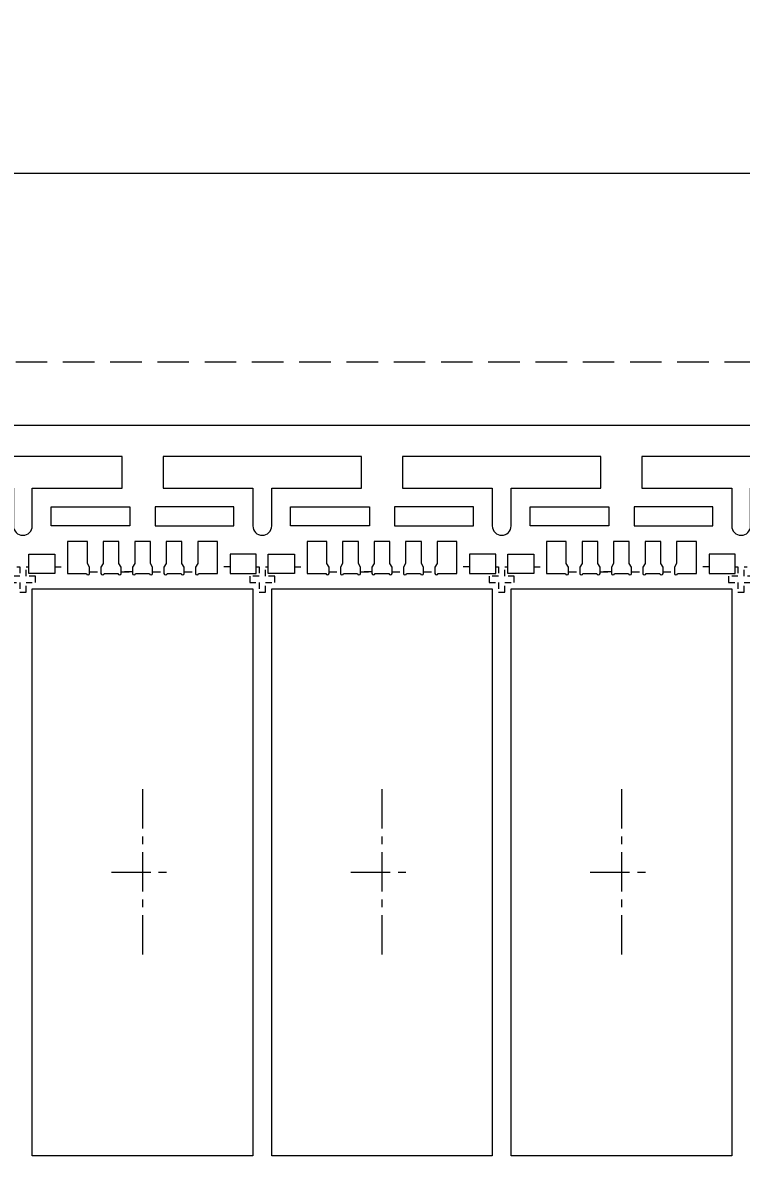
# Model space of a CAD drawing. Header units: millimetres. Extents: x 4471 to 10624, y 832 to 10725.
# Drawn here: x 4562.38 to 4573.78, y 1731.47 to 1749.61 of the extents above; entities that cross this region are included whole.
import ezdxf

# ---------------------------------------------------------------- set-up
doc = ezdxf.new("R2010")
doc.units = ezdxf.units.MM
for name, pattern in [('CENTER', [2, 1.25, -0.25, 0.25, -0.25]), ('DASHED', [0.75, 0.5, -0.25]), ('HIDDEN', [0.375, 0.25, -0.125])]:
    doc.linetypes.add(name, pattern=pattern)
for name, color, linetype in [('1', 7, 'Continuous'), ('1D', 4, 'Continuous'), ('PKG', 2, 'Continuous'), ('中心线', 1, 'CENTER'), ('标注', 6, 'Continuous')]:
    doc.layers.add(name, color=color, linetype=linetype)
doc.layers.add('DIM', color=4, linetype='Continuous', lineweight=18)
doc.styles.add('SIMPLEX', font='SIMPLEX')
doc.styles.get("Standard").update_dxf_attribs({"font": 'SimSun.ttf'})
doc.dimstyles.new('ISO-25', dxfattribs={"dimtxt": 0.1, "dimasz": 0.08, "dimexe": 0.015, "dimexo": 0.015, "dimgap": 0.02, "dimtad": 0, "dimzin": 1, "dimdsep": 46, "dimtxsty": 'Standard', "dimcen": 0.1, "dimadec": 0, "dimazin": 0, "dimtfac": 1, "dimtmove": 0, "dimatfit": 3, "dimfxl": 1, "dimarcsym": 0})

# ---------------------------------------------------------------- blocks, each defined once
blk = doc.blocks.new('*D138')
at = {"layer": 'Defpoints', "color": 0, "transparency": 16777216}
for p in [(4537.811, 1753.604), (4574.73, 1745.709), (4536.48, 1734.581)]:
    blk.add_point(p, dxfattribs=at)
at = {"layer": 'DIM', "color": 0, "lineweight": -2, "transparency": 16777216}
for p, q in [((4536.48, 1753.284), (4537.811, 1753.444)), ((4537.811, 1753.444), (4537.811, 1753.604)), ((4536.48, 1734.596), (4536.48, 1753.284))]:
    blk.add_line(p, q, dxfattribs=at)
at = {"layer": 'DIM', "color": 0, "lineweight": 9, "transparency": 16777216, "insert": (4537.811, 1756.472), "char_height": 1.15, "attachment_point": 5, "rotation": 90, "style": 'SIMPLEX'}
blk.add_mtext('38.250', dxfattribs=at)

msp = doc.modelspace()

# ---------------------------------------------------------------- linework, layer by layer
at = {"lineweight": 9, "elevation": 0.0291}
for points in [[(4562.5302, 1741.6214), (4562.5302, 1742.2214), (4563.9552, 1742.2214), (4563.9552, 1742.7214), (4560.8052, 1742.7214), (4560.8052, 1742.2214), (4562.2302, 1742.2214), (4562.2302, 1741.6214, 1)], [(4566.3302, 1741.6214), (4566.3302, 1742.2214), (4567.7552, 1742.2214), (4567.7552, 1742.7214), (4564.6052, 1742.7214), (4564.6052, 1742.2214), (4566.0302, 1742.2214), (4566.0302, 1741.6214, 1)], [(4570.1302, 1741.6214), (4570.1302, 1742.2214), (4571.5552, 1742.2214), (4571.5552, 1742.7214), (4568.4052, 1742.7214), (4568.4052, 1742.2214), (4569.8302, 1742.2214), (4569.8302, 1741.6214, 1)], [(4573.9302, 1741.6214), (4573.9302, 1742.2214), (4575.3552, 1742.2214), (4575.3552, 1742.7214), (4572.2052, 1742.7214), (4572.2052, 1742.2214), (4573.6302, 1742.2214), (4573.6302, 1741.6214, 1)]]:
    msp.add_lwpolyline(points, format="xyb", close=True, dxfattribs=at)
for points in [[(4564.0802, 1741.6214), (4562.8302, 1741.6214), (4562.8302, 1741.9214), (4564.0802, 1741.9214)], [(4564.4802, 1741.6214), (4565.7302, 1741.6214), (4565.7302, 1741.9214), (4564.4802, 1741.9214)], [(4567.8802, 1741.6214), (4566.6302, 1741.6214), (4566.6302, 1741.9214), (4567.8802, 1741.9214)], [(4568.2802, 1741.6214), (4569.5302, 1741.6214), (4569.5302, 1741.9214), (4568.2802, 1741.9214)], [(4571.6802, 1741.6214), (4570.4302, 1741.6214), (4570.4302, 1741.9214), (4571.6802, 1741.9214)], [(4572.0802, 1741.6214), (4573.3302, 1741.6214), (4573.3302, 1741.9214), (4572.0802, 1741.9214)]]:
    msp.add_lwpolyline(points, close=True, dxfattribs=at)
at = {"layer": '1', "lineweight": 9}
for p, q in [((4536.4802, 1747.2214, 0.0291), (4611.9802, 1747.2214, 0.0291)), ((4562.4752, 1741.1714, 0.0291), (4562.8902, 1741.1714, 0.0291)), ((4562.4752, 1740.8664, 0.0291), (4562.4752, 1741.1714, 0.0291)), ((4562.8902, 1741.1714, 0.0291), (4562.8902, 1740.8664, 0.0291)), ((4566.0852, 1741.1714, 0.0291), (4565.6702, 1741.1714, 0.0291)), ((4565.6702, 1741.1714, 0.0291), (4565.6702, 1740.8664, 0.0291)), ((4566.0852, 1740.8664, 0.0291), (4566.0852, 1741.1714, 0.0291)), ((4566.2752, 1741.1714, 0.0291), (4566.6902, 1741.1714, 0.0291)), ((4566.2752, 1740.8664, 0.0291), (4566.2752, 1741.1714, 0.0291)), ((4566.6902, 1741.1714, 0.0291), (4566.6902, 1740.8664, 0.0291)), ((4569.8852, 1741.1714, 0.0291), (4569.4702, 1741.1714, 0.0291)), ((4569.4702, 1741.1714, 0.0291), (4569.4702, 1740.8664, 0.0291)), ((4569.8852, 1740.8664, 0.0291), (4569.8852, 1741.1714, 0.0291)), ((4570.0752, 1741.1714, 0.0291), (4570.4902, 1741.1714, 0.0291)), ((4570.0752, 1740.8664, 0.0291), (4570.0752, 1741.1714, 0.0291)), ((4570.4902, 1741.1714, 0.0291), (4570.4902, 1740.8664, 0.0291)), ((4573.6852, 1741.1714, 0.0291), (4573.2702, 1741.1714, 0.0291)), ((4573.2702, 1741.1714, 0.0291), (4573.2702, 1740.8664, 0.0291)), ((4573.6852, 1740.8664, 0.0291), (4573.6852, 1741.1714, 0.0291)), ((4562.8902, 1740.8664, 0.0291), (4562.4752, 1740.8664, 0.0291)), ((4565.6702, 1740.8664, 0.0291), (4566.0852, 1740.8664, 0.0291)), ((4566.6902, 1740.8664, 0.0291), (4566.2752, 1740.8664, 0.0291)), ((4569.4702, 1740.8664, 0.0291), (4569.8852, 1740.8664, 0.0291)), ((4570.4902, 1740.8664, 0.0291), (4570.0752, 1740.8664, 0.0291)), ((4573.2702, 1740.8664, 0.0291), (4573.6852, 1740.8664, 0.0291))]:
    msp.add_line(p, q, dxfattribs=at)
at = {"layer": '1', "color": 0, "lineweight": 9}
for p, q in [((4563.4052, 1741.3714, 0.0291), (4563.0902, 1741.3714, 0.0291)), ((4563.0902, 1741.3714, 0.0291), (4563.0902, 1740.8664, 0.0291)), ((4563.4052, 1741.0214, 0.0291), (4563.4052, 1741.3714, 0.0291)), ((4563.9052, 1741.3714, 0.0291), (4563.6552, 1741.3714, 0.0291)), ((4563.6552, 1741.3714, 0.0291), (4563.6552, 1741.0214, 0.0291)), ((4563.9052, 1741.0214, 0.0291), (4563.9052, 1741.3714, 0.0291)), ((4564.4052, 1741.3714, 0.0291), (4564.1552, 1741.3714, 0.0291)), ((4564.1552, 1741.3714, 0.0291), (4564.1552, 1741.0214, 0.0291)), ((4564.4052, 1741.0214, 0.0291), (4564.4052, 1741.3714, 0.0291)), ((4564.9052, 1741.3714, 0.0291), (4564.6552, 1741.3714, 0.0291)), ((4564.6552, 1741.3714, 0.0291), (4564.6552, 1741.0214, 0.0291)), ((4564.9052, 1741.0214, 0.0291), (4564.9052, 1741.3714, 0.0291)), ((4565.1552, 1741.3714, 0.0291), (4565.1552, 1741.0214, 0.0291)), ((4565.4702, 1741.3714, 0.0291), (4565.1552, 1741.3714, 0.0291)), ((4565.4702, 1740.8664, 0.0291), (4565.4702, 1741.3714, 0.0291)), ((4567.2052, 1741.3714, 0.0291), (4566.8902, 1741.3714, 0.0291)), ((4566.8902, 1741.3714, 0.0291), (4566.8902, 1740.8664, 0.0291)), ((4567.2052, 1741.0214, 0.0291), (4567.2052, 1741.3714, 0.0291)), ((4567.7052, 1741.3714, 0.0291), (4567.4552, 1741.3714, 0.0291)), ((4567.4552, 1741.3714, 0.0291), (4567.4552, 1741.0214, 0.0291)), ((4567.7052, 1741.0214, 0.0291), (4567.7052, 1741.3714, 0.0291)), ((4568.2052, 1741.3714, 0.0291), (4567.9552, 1741.3714, 0.0291)), ((4567.9552, 1741.3714, 0.0291), (4567.9552, 1741.0214, 0.0291)), ((4568.2052, 1741.0214, 0.0291), (4568.2052, 1741.3714, 0.0291)), ((4568.7052, 1741.3714, 0.0291), (4568.4552, 1741.3714, 0.0291)), ((4568.4552, 1741.3714, 0.0291), (4568.4552, 1741.0214, 0.0291)), ((4568.7052, 1741.0214, 0.0291), (4568.7052, 1741.3714, 0.0291)), ((4568.9552, 1741.3714, 0.0291), (4568.9552, 1741.0214, 0.0291)), ((4569.2702, 1741.3714, 0.0291), (4568.9552, 1741.3714, 0.0291)), ((4569.2702, 1740.8664, 0.0291), (4569.2702, 1741.3714, 0.0291)), ((4571.0052, 1741.3714, 0.0291), (4570.6902, 1741.3714, 0.0291)), ((4570.6902, 1741.3714, 0.0291), (4570.6902, 1740.8664, 0.0291)), ((4571.0052, 1741.0214, 0.0291), (4571.0052, 1741.3714, 0.0291)), ((4571.5052, 1741.3714, 0.0291), (4571.2552, 1741.3714, 0.0291)), ((4571.2552, 1741.3714, 0.0291), (4571.2552, 1741.0214, 0.0291)), ((4571.5052, 1741.0214, 0.0291), (4571.5052, 1741.3714, 0.0291)), ((4572.0052, 1741.3714, 0.0291), (4571.7552, 1741.3714, 0.0291)), ((4571.7552, 1741.3714, 0.0291), (4571.7552, 1741.0214, 0.0291)), ((4572.0052, 1741.0214, 0.0291), (4572.0052, 1741.3714, 0.0291)), ((4572.5052, 1741.3714, 0.0291), (4572.2552, 1741.3714, 0.0291)), ((4572.2552, 1741.3714, 0.0291), (4572.2552, 1741.0214, 0.0291)), ((4572.5052, 1741.0214, 0.0291), (4572.5052, 1741.3714, 0.0291)), ((4572.7552, 1741.3714, 0.0291), (4572.7552, 1741.0214, 0.0291)), ((4573.0702, 1741.3714, 0.0291), (4572.7552, 1741.3714, 0.0291)), ((4573.0702, 1740.8664, 0.0291), (4573.0702, 1741.3714, 0.0291)), ((4563.4402, 1740.9644, 0.0291), (4563.4052, 1741.0214, 0.0291)), ((4563.4402, 1740.8664, 0.0291), (4563.4402, 1740.9644, 0.0291)), ((4563.6552, 1741.0214, 0.0291), (4563.6202, 1740.9644, 0.0291)), ((4563.6202, 1740.9644, 0.0291), (4563.6202, 1740.8664, 0.0291)), ((4563.9402, 1740.9644, 0.0291), (4563.9052, 1741.0214, 0.0291)), ((4563.9402, 1740.8664, 0.0291), (4563.9402, 1740.9644, 0.0291)), ((4564.1552, 1741.0214, 0.0291), (4564.1202, 1740.9644, 0.0291)), ((4564.1202, 1740.9644, 0.0291), (4564.1202, 1740.8664, 0.0291)), ((4564.4402, 1740.9644, 0.0291), (4564.4052, 1741.0214, 0.0291)), ((4564.4402, 1740.8664, 0.0291), (4564.4402, 1740.9644, 0.0291)), ((4564.6552, 1741.0214, 0.0291), (4564.6202, 1740.9644, 0.0291)), ((4564.6202, 1740.9644, 0.0291), (4564.6202, 1740.8664, 0.0291)), ((4564.9402, 1740.9644, 0.0291), (4564.9052, 1741.0214, 0.0291)), ((4564.9402, 1740.8664, 0.0291), (4564.9402, 1740.9644, 0.0291)), ((4565.1552, 1741.0214, 0.0291), (4565.1202, 1740.9644, 0.0291)), ((4565.1202, 1740.9644, 0.0291), (4565.1202, 1740.8664, 0.0291)), ((4567.2402, 1740.9644, 0.0291), (4567.2052, 1741.0214, 0.0291)), ((4567.2402, 1740.8664, 0.0291), (4567.2402, 1740.9644, 0.0291)), ((4567.4552, 1741.0214, 0.0291), (4567.4202, 1740.9644, 0.0291)), ((4567.4202, 1740.9644, 0.0291), (4567.4202, 1740.8664, 0.0291)), ((4567.7402, 1740.9644, 0.0291), (4567.7052, 1741.0214, 0.0291)), ((4567.7402, 1740.8664, 0.0291), (4567.7402, 1740.9644, 0.0291)), ((4567.9552, 1741.0214, 0.0291), (4567.9202, 1740.9644, 0.0291)), ((4567.9202, 1740.9644, 0.0291), (4567.9202, 1740.8664, 0.0291)), ((4568.2402, 1740.9644, 0.0291), (4568.2052, 1741.0214, 0.0291)), ((4568.2402, 1740.8664, 0.0291), (4568.2402, 1740.9644, 0.0291)), ((4568.4552, 1741.0214, 0.0291), (4568.4202, 1740.9644, 0.0291)), ((4568.4202, 1740.9644, 0.0291), (4568.4202, 1740.8664, 0.0291)), ((4568.7402, 1740.9644, 0.0291), (4568.7052, 1741.0214, 0.0291)), ((4568.7402, 1740.8664, 0.0291), (4568.7402, 1740.9644, 0.0291)), ((4568.9552, 1741.0214, 0.0291), (4568.9202, 1740.9644, 0.0291)), ((4568.9202, 1740.9644, 0.0291), (4568.9202, 1740.8664, 0.0291)), ((4571.0402, 1740.9644, 0.0291), (4571.0052, 1741.0214, 0.0291)), ((4571.0402, 1740.8664, 0.0291), (4571.0402, 1740.9644, 0.0291)), ((4571.2552, 1741.0214, 0.0291), (4571.2202, 1740.9644, 0.0291)), ((4571.2202, 1740.9644, 0.0291), (4571.2202, 1740.8664, 0.0291)), ((4571.5402, 1740.9644, 0.0291), (4571.5052, 1741.0214, 0.0291)), ((4571.5402, 1740.8664, 0.0291), (4571.5402, 1740.9644, 0.0291)), ((4571.7552, 1741.0214, 0.0291), (4571.7202, 1740.9644, 0.0291)), ((4571.7202, 1740.9644, 0.0291), (4571.7202, 1740.8664, 0.0291)), ((4572.0402, 1740.9644, 0.0291), (4572.0052, 1741.0214, 0.0291)), ((4572.0402, 1740.8664, 0.0291), (4572.0402, 1740.9644, 0.0291)), ((4572.2552, 1741.0214, 0.0291), (4572.2202, 1740.9644, 0.0291)), ((4572.2202, 1740.9644, 0.0291), (4572.2202, 1740.8664, 0.0291)), ((4572.5402, 1740.9644, 0.0291), (4572.5052, 1741.0214, 0.0291)), ((4572.5402, 1740.8664, 0.0291), (4572.5402, 1740.9644, 0.0291)), ((4572.7552, 1741.0214, 0.0291), (4572.7202, 1740.9644, 0.0291)), ((4572.7202, 1740.9644, 0.0291), (4572.7202, 1740.8664, 0.0291)), ((4563.0902, 1740.8664, 0.0291), (4563.3902, 1740.8664, 0.0291)), ((4563.6702, 1740.8664, 0.0291), (4563.8902, 1740.8664, 0.0291)), ((4564.1702, 1740.8664, 0.0291), (4564.3902, 1740.8664, 0.0291)), ((4564.6702, 1740.8664, 0.0291), (4564.8902, 1740.8664, 0.0291)), ((4565.1702, 1740.8664, 0.0291), (4565.4702, 1740.8664, 0.0291)), ((4566.8902, 1740.8664, 0.0291), (4567.1902, 1740.8664, 0.0291)), ((4567.4702, 1740.8664, 0.0291), (4567.6902, 1740.8664, 0.0291)), ((4567.9702, 1740.8664, 0.0291), (4568.1902, 1740.8664, 0.0291)), ((4568.4702, 1740.8664, 0.0291), (4568.6902, 1740.8664, 0.0291)), ((4568.9702, 1740.8664, 0.0291), (4569.2702, 1740.8664, 0.0291)), ((4570.6902, 1740.8664, 0.0291), (4570.9902, 1740.8664, 0.0291)), ((4571.2702, 1740.8664, 0.0291), (4571.4902, 1740.8664, 0.0291)), ((4571.7702, 1740.8664, 0.0291), (4571.9902, 1740.8664, 0.0291)), ((4572.2702, 1740.8664, 0.0291), (4572.4902, 1740.8664, 0.0291)), ((4572.7702, 1740.8664, 0.0291), (4573.0702, 1740.8664, 0.0291))]:
    msp.add_line(p, q, dxfattribs=at)
for centre in [(4563.4152, 1740.8664, 0.0291), (4563.6452, 1740.8664, 0.0291), (4563.9152, 1740.8664, 0.0291), (4564.1452, 1740.8664, 0.0291), (4564.4152, 1740.8664, 0.0291), (4564.6452, 1740.8664, 0.0291), (4564.9152, 1740.8664, 0.0291), (4565.1452, 1740.8664, 0.0291), (4567.2152, 1740.8664, 0.0291), (4567.4452, 1740.8664, 0.0291), (4567.7152, 1740.8664, 0.0291), (4567.9452, 1740.8664, 0.0291), (4568.2152, 1740.8664, 0.0291), (4568.4452, 1740.8664, 0.0291), (4568.7152, 1740.8664, 0.0291), (4568.9452, 1740.8664, 0.0291), (4571.0152, 1740.8664, 0.0291), (4571.2452, 1740.8664, 0.0291), (4571.5152, 1740.8664, 0.0291), (4571.7452, 1740.8664, 0.0291), (4572.0152, 1740.8664, 0.0291), (4572.2452, 1740.8664, 0.0291), (4572.5152, 1740.8664, 0.0291), (4572.7452, 1740.8664, 0.0291)]:
    msp.add_arc(centre, 0.025, 180, 0, dxfattribs=at)
at = {"layer": '1D', "color": 1, "lineweight": 9, "elevation": 0.0291}
msp.add_lwpolyline([(4611.9802, 1673.2214), (4539.9802, 1673.2214), (4539.9802, 1743.2214), (4611.9802, 1743.2214)], dxfattribs=at)
at = {"layer": '1D', "color": 4, "linetype": 'HIDDEN', "lineweight": 9, "ltscale": 0.2, "elevation": 0.0291}
for points in [[(4562.2852, 1740.9714), (4562.3302, 1740.9714), (4562.3302, 1740.8214), (4562.1802, 1740.8214), (4562.1802, 1740.7214), (4562.3302, 1740.7214), (4562.3302, 1740.5714), (4562.4302, 1740.5714), (4562.4302, 1740.7214), (4562.5802, 1740.7214), (4562.5802, 1740.8214), (4562.4302, 1740.8214), (4562.4302, 1740.9714), (4562.4752, 1740.9714)], [(4562.8902, 1740.9714), (4563.0902, 1740.9714)], [(4565.6702, 1740.9714), (4565.4702, 1740.9714)], [(4566.0852, 1740.9714), (4566.1302, 1740.9714), (4566.1302, 1740.8214), (4565.9802, 1740.8214), (4565.9802, 1740.7214), (4566.1302, 1740.7214), (4566.1302, 1740.5714), (4566.2302, 1740.5714), (4566.2302, 1740.7214), (4566.3802, 1740.7214), (4566.3802, 1740.8214), (4566.2302, 1740.8214), (4566.2302, 1740.9714), (4566.2752, 1740.9714)], [(4566.6902, 1740.9714), (4566.8902, 1740.9714)], [(4569.4702, 1740.9714), (4569.2702, 1740.9714)], [(4569.8852, 1740.9714), (4569.9302, 1740.9714), (4569.9302, 1740.8214), (4569.7802, 1740.8214), (4569.7802, 1740.7214), (4569.9302, 1740.7214), (4569.9302, 1740.5714), (4570.0302, 1740.5714), (4570.0302, 1740.7214), (4570.1802, 1740.7214), (4570.1802, 1740.8214), (4570.0302, 1740.8214), (4570.0302, 1740.9714), (4570.0752, 1740.9714)], [(4570.4902, 1740.9714), (4570.6902, 1740.9714)], [(4573.2702, 1740.9714), (4573.0702, 1740.9714)], [(4573.6852, 1740.9714), (4573.7302, 1740.9714), (4573.7302, 1740.8214), (4573.5802, 1740.8214), (4573.5802, 1740.7214), (4573.7302, 1740.7214), (4573.7302, 1740.5714), (4573.8302, 1740.5714), (4573.8302, 1740.7214), (4573.9802, 1740.7214), (4573.9802, 1740.8214), (4573.8302, 1740.8214), (4573.8302, 1740.9714), (4573.8752, 1740.9714)]]:
    msp.add_lwpolyline(points, dxfattribs=at)
at = {"layer": '1D', "color": 4, "linetype": 'HIDDEN', "lineweight": 9, "ltscale": 0.5, "elevation": 0.0291}
for points in [[(4563.4402, 1740.8914), (4563.6202, 1740.8914)], [(4564.4402, 1740.8914), (4564.6202, 1740.8914)], [(4564.9402, 1740.8914), (4565.1202, 1740.8914)], [(4567.2402, 1740.8914), (4567.4202, 1740.8914)], [(4568.2402, 1740.8914), (4568.4202, 1740.8914)], [(4568.7402, 1740.8914), (4568.9202, 1740.8914)], [(4571.0402, 1740.8914), (4571.2202, 1740.8914)], [(4572.0402, 1740.8914), (4572.2202, 1740.8914)], [(4572.5402, 1740.8914), (4572.7202, 1740.8914)]]:
    msp.add_lwpolyline(points, dxfattribs=at)
for points in [[(4564.1202, 1740.8914), (4563.9402, 1740.8914)], [(4567.9202, 1740.8914), (4567.7402, 1740.8914)], [(4571.7202, 1740.8914), (4571.5402, 1740.8914)]]:
    msp.add_lwpolyline(points, close=True, dxfattribs=at)
at = {"layer": 'PKG', "linetype": 'Continuous', "lineweight": 9, "elevation": 0.0291}
for points in [[(4562.5302, 1731.6214), (4562.5302, 1740.6214), (4566.0302, 1740.6214), (4566.0302, 1731.6214)], [(4566.3302, 1731.6214), (4566.3302, 1740.6214), (4569.8302, 1740.6214), (4569.8302, 1731.6214)], [(4570.1302, 1731.6214), (4570.1302, 1740.6214), (4573.6302, 1740.6214), (4573.6302, 1731.6214)]]:
    msp.add_lwpolyline(points, close=True, dxfattribs=at)
at = {"layer": '中心线', "lineweight": 9, "ltscale": 0.5}
for p, q in [((4564.2802, 1737.4414, 0.0291), (4564.2802, 1734.8014, 0.0291)), ((4568.0802, 1737.4414, 0.0291), (4568.0802, 1734.8014, 0.0291)), ((4571.8802, 1737.4414, 0.0291), (4571.8802, 1734.8014, 0.0291)), ((4563.7852, 1736.1214, 0.0291), (4564.7752, 1736.1214, 0.0291)), ((4567.5852, 1736.1214, 0.0291), (4568.5752, 1736.1214, 0.0291)), ((4571.3852, 1736.1214, 0.0291), (4572.3752, 1736.1214, 0.0291))]:
    msp.add_line(p, q, dxfattribs=at)
at = {"layer": '标注', "linetype": 'DASHED', "lineweight": 5}
msp.add_line((4634.7669, 1744.2214, 0.0291), (4535.4802, 1744.2214, 0.0291), dxfattribs=at)

# ---------------------------------------------------------------- dimensions: what is measured, and where the dimension line sits
at = {"layer": 'DIM', "lineweight": 9}
dim = msp.add_ordinate_dim(feature_location=(4536.4802, 1734.5806, 0.0291), offset=(1.3305, 19.0238), dtype=1, origin=(4574.7302, 1745.7094, 0.0291), dimstyle='ISO-25', override={"dimtxt": 1.15, "dimdec": 3, "dimtxsty": 'SIMPLEX', "dimtdec": 3, "dimarcsym": 2}, dxfattribs=at)
dim.commit()
dim.dimension.update_dxf_attribs({"geometry": '*D138', "text_midpoint": (4537.8108, 1756.472, 0.0291)})

doc.saveas('drawing.dxf')
